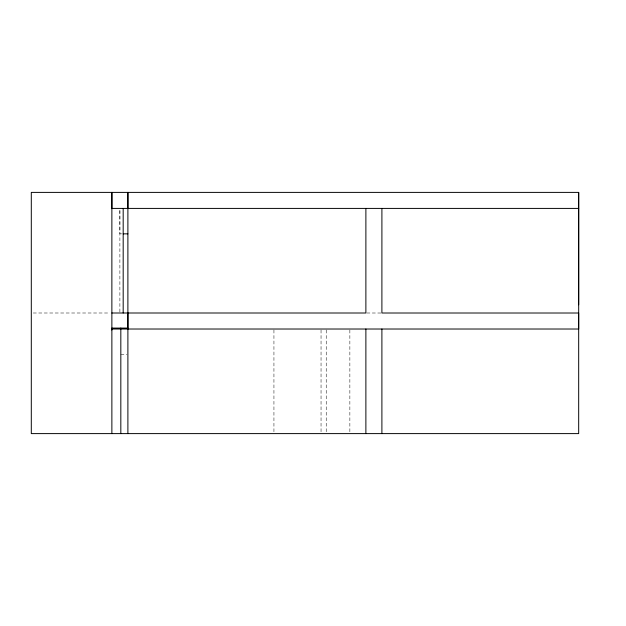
<?xml version="1.0" encoding="UTF-8"?>
<svg xmlns="http://www.w3.org/2000/svg" width="626" height="626" viewBox="0 0 626 626"><rect width="100%" height="100%" fill="white"/><g stroke="black" fill="none" stroke-linecap="round" stroke-linejoin="round"><path stroke-width="0.47" stroke-dasharray="3.13 2.35" d="M119.887 312.022L119.887 209.358L119.887 233.85L121.663 233.85M33.241 313L109.949 313M366.773 313L381.422 313.016M120.826 354.457L127.008 354.457M349.864 329.996L349.864 432.629M326.224 329.996L326.224 433.607M321.044 329.996L321.044 432.629M273.938 329.996L273.938 432.629"/><path stroke-width="0.94" d="M127.892 329.018L127.892 192.393L127.892 208.411M365.889 208.419L365.881 313.008L111.858 313M381.907 208.419L381.899 313.008L578.682 313.016L578.682 329.018L111.874 329.018M578.682 304.776L578.682 192.393L31.3 192.393L31.3 433.607L578.682 433.607L578.682 192.393M578.682 208.411L111.874 208.411L111.874 192.393L111.874 433.607M123.181 233.85L127.892 233.85M381.899 329.018L381.899 433.607M365.881 329.018L365.881 433.607M127.907 313L127.907 328.079M127.892 433.607L127.892 328.079L111.851 328.079L111.851 330.027M123.181 208.411L123.181 313M120.826 328.079L120.826 433.607"/></g></svg>
